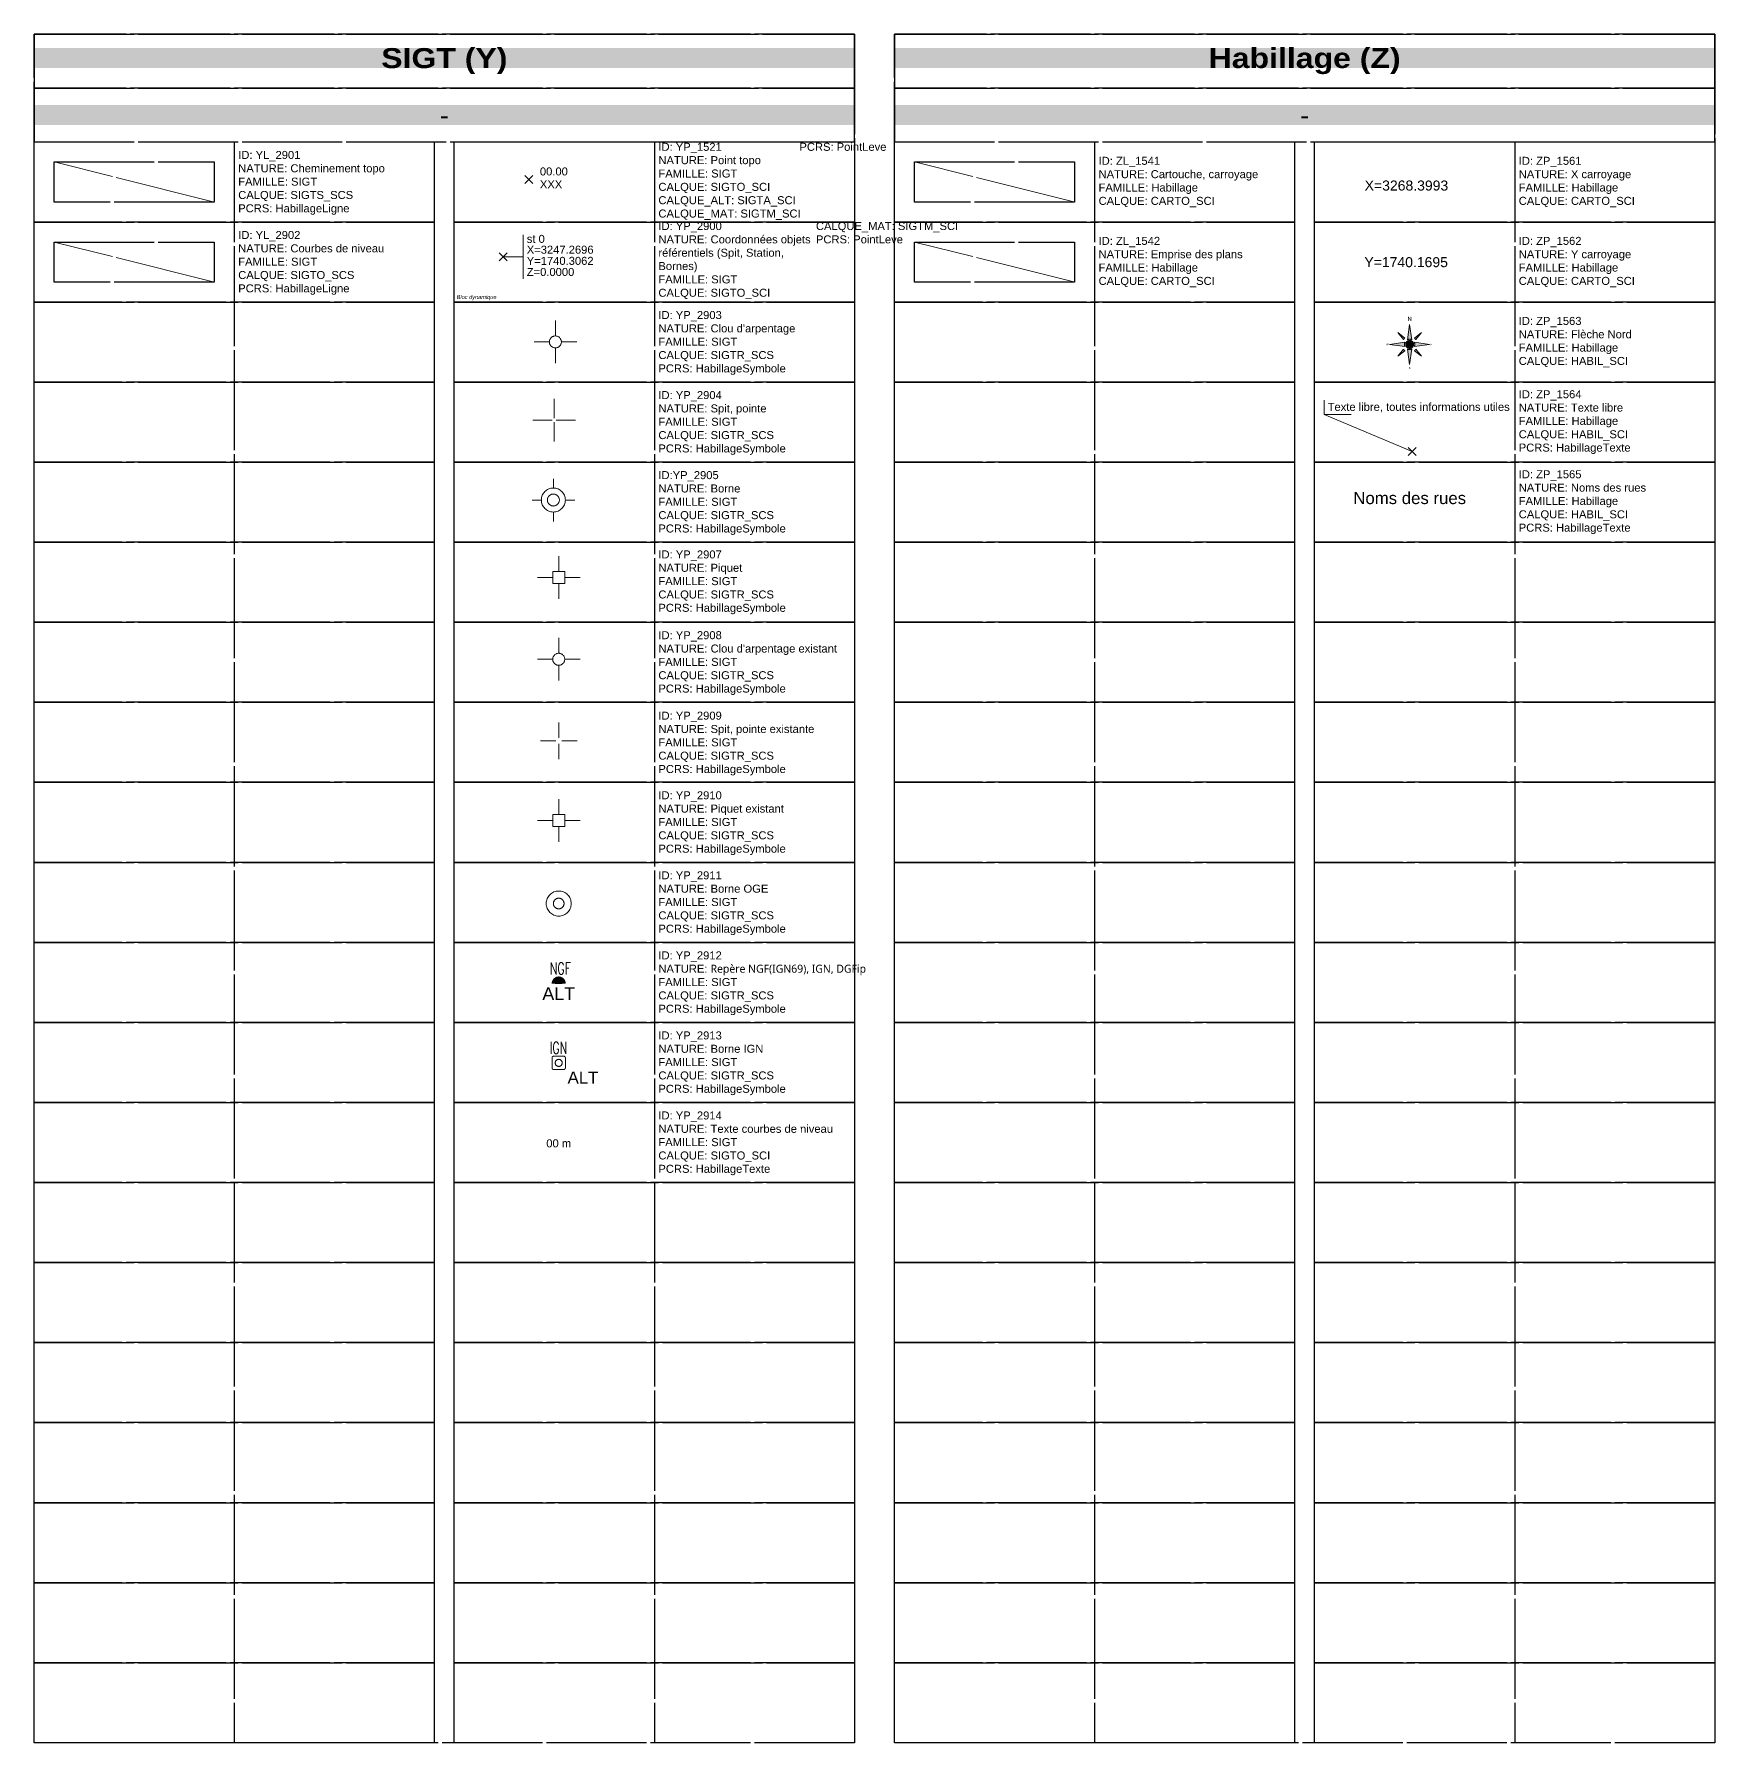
# Model space of a CAD drawing. Header units: metres. Extents: x 3067 to 3319, y 1703 to 1914.
# Drawn here: x 3235.55 to 3277.55, y 1703.17 to 1745.87 of the extents above; entities that cross this region are included whole.
import ezdxf
from ezdxf.enums import TextEntityAlignment as Align

# ---------------------------------------------------------------- set-up
doc = ezdxf.new("R2010")
doc.units = ezdxf.units.M
doc.header["$PDMODE"] = 3
doc.header["$PDSIZE"] = 0.1
for name, pattern in [('Socle_Continu', [2.5, 2.5, 0]), ('YL_2901', [2.5, 2.5, 0]), ('YL_2902', [2.5, 2.5, 0]), ('ZL_1541', [2.5, 2.5, 0]), ('ZL_1542', [2.5, 2.5, 0])]:
    doc.linetypes.add(name, pattern=pattern)
doc.layers.get('0').update_dxf_attribs({"lineweight": 30})
for name, color, linetype, lineweight in [('1', 7, 'Socle_Continu', 30), ('2', 7, 'Socle_Continu', 30), ('CARTO_SCI', 7, 'Socle_Continu', 13), ('HABIL_SCI', 7, 'Socle_Continu', 13), ('SIGTA_SCI', 7, 'Socle_Continu', 13), ('SIGTM_SCI', 1, 'Socle_Continu', 13), ('SIGTO_SCI', 255, 'Socle_Continu', 13), ('SIGTO_SCS', 41, 'Socle_Continu', 13)]:
    doc.layers.add(name, color=color, linetype=linetype, lineweight=lineweight)
doc.layers.add('SIGTR_SCS', color=193, linetype='Socle_Continu', lineweight=13, true_color=0x9966cc)
doc.layers.add('SIGTS_SCS', color=193, linetype='Socle_Continu', lineweight=13, true_color=0x9966cc)
doc.styles.add('Reseaux_italique', font='ariali.ttf')
doc.styles.get("Standard").update_dxf_attribs({"font": 'arial.ttf'})

# ---------------------------------------------------------------- blocks, each defined once
blk = doc.blocks.new('ZP_1562')
at = {"layer": 'CARTO_SCI', "linetype": 'Socle_Continu'}
blk.add_attdef('Y=', text='', height=0.25, dxfattribs=at).set_placement((0.4, 0), align=Align.MIDDLE_LEFT)
at = {"layer": 'CARTO_SCI', "linetype": 'Socle_Continu', "flags": 9}
for tag, p in [('ID', (2.244, -0.074)), ('NATURE', (2.244, -0.395)), ('CALQUE', (2.244, -1.038)), ('FAMILLE', (2.244, -0.717))]:
    blk.add_attdef(tag, p, '', height=0.2, dxfattribs=at)
blk = doc.blocks.new('ZP_1563')
at = {"layer": 'HABIL_SCI', "linetype": 'Socle_Continu'}
h = blk.add_hatch(color=256, dxfattribs=at)
h.paths.add_polyline_path([(-0.054, 0.118, -0.216351), (0.054, 0.118), (0, 0.5)])
h.paths.add_polyline_path([(0.296, 0.296), (0.12, 0.157, -0.064898), (0.157, 0.12)])
h.paths.add_polyline_path([(0.118, -0.054), (0.5, 0), (0.118, 0.054, -0.216351)])
h.paths.add_polyline_path([(0.296, -0.296), (0.157, -0.12, -0.064898), (0.12, -0.157)])
h.paths.add_polyline_path([(0, -0.5), (0.054, -0.118, -0.216351), (-0.054, -0.118)])
h.paths.add_polyline_path([(-0.12, -0.157, -0.064898), (-0.157, -0.12), (-0.296, -0.296)])
h.paths.add_polyline_path([(-0.5, 0), (-0.118, -0.054, -0.216351), (-0.118, 0.054)])
h.paths.add_polyline_path([(-0.296, 0.296), (-0.157, 0.12, -0.064898), (-0.12, 0.157)])
blk.add_hatch(color=256, dxfattribs=at).paths.add_polyline_path([(0.099, 0, 1), (-0.099, 0, 1)])
for points in [[(-0.054, 0.118), (0, 0.5), (0.054, 0.118, 0.216351)], [(-0.118, -0.054), (-0.5, 0), (-0.118, 0.054, 0.216351)], [(-0.157, 0.12, -0.064898), (-0.12, 0.157), (-0.296, 0.296)], [(0.118, -0.054, 0.216351), (0.118, 0.054), (0.5, 0)], [(0.12, 0.157, -0.064898), (0.157, 0.12), (0.296, 0.296)], [(-0.12, -0.157, -0.064898), (-0.157, -0.12), (-0.296, -0.296)], [(-0.054, -0.118, 0.216351), (0.054, -0.118), (0, -0.5)], [(0.157, -0.12, -0.064898), (0.12, -0.157), (0.296, -0.296)]]:
    blk.add_lwpolyline(points, format="xyb", close=True, dxfattribs=at)
blk.add_circle((0, 0), 0.0987, dxfattribs=at)
for s, height, p in [('N', 0.101, (0.002, 0.559)), ('W', 0.0483, (-0.556, -0.039)), ('E', 0.0483, (0.542, -0.04)), ('S', 0.0483, (0.002, -0.628))]:
    blk.add_text(s, height=height, dxfattribs=at).set_placement(p, align=Align.BOTTOM_CENTER)
at = {"layer": 'HABIL_SCI', "linetype": 'Socle_Continu', "flags": 9}
for tag, p in [('ID', (0.976, -0.043)), ('NATURE', (0.976, -0.364)), ('CALQUE', (0.976, -1.007)), ('FAMILLE', (0.976, -0.685))]:
    blk.add_attdef(tag, p, '', height=0.2, dxfattribs=at)
blk = doc.blocks.new('ZP_1565')
at = {"layer": 'HABIL_SCI', "linetype": 'Socle_Continu'}
blk.add_attdef('TYPE', text='', height=0.3, dxfattribs=at).set_placement((0, 0), align=Align.MIDDLE_CENTER)
at = {"layer": 'HABIL_SCI', "linetype": 'Socle_Continu', "flags": 9}
for tag, p in [('ID', (0.547, -0.599)), ('NATURE', (0.547, -0.92)), ('FAMILLE', (0.547, -1.242)), ('PCRS', (0.533, -1.833)), ('CALQUE', (0.547, -1.563))]:
    blk.add_attdef(tag, p, '', height=0.2, dxfattribs=at)
blk = doc.blocks.new('*U300')
at = {"layer": 'HABIL_SCI', "linetype": 'Socle_Continu'}
blk.add_line((-2.199, 0.928), (0, 0), dxfattribs=at)
at = {"layer": 'HABIL_SCI', "linetype": 'Socle_Continu', "flags": 128}
blk.add_lwpolyline([(-1.526, 0.928), (-2.199, 0.928), (-2.199, 1.285)], dxfattribs=at)
at = {"layer": 'HABIL_SCI', "linetype": 'Socle_Continu'}
blk.add_point((0, 0), dxfattribs=at)
blk.add_attdef('TXT', (-2.11, 1.015), '', height=0.2, dxfattribs=at)
at = {"layer": 'HABIL_SCI', "linetype": 'Socle_Continu', "flags": 9}
for tag, p in [('NATURE', (1.967, -0.177)), ('ID', (1.967, 0.144)), ('FAMILLE', (1.967, -0.499)), ('CALQUE', (1.967, -0.82)), ('PCRS', (1.967, -1.141))]:
    blk.add_attdef(tag, p, '', height=0.2, dxfattribs=at)
blk = doc.blocks.new('ZP_1561')
at = {"layer": 'CARTO_SCI', "linetype": 'Socle_Continu'}
blk.add_attdef('X=', text='', height=0.25, dxfattribs=at).set_placement((0.4, 0), align=Align.MIDDLE_LEFT)
at = {"layer": 'CARTO_SCI', "linetype": 'Socle_Continu', "flags": 9}
for tag, p in [('ID', (2.244, -0.074)), ('NATURE', (2.244, -0.395)), ('CALQUE', (2.244, -1.038)), ('FAMILLE', (2.244, -0.717))]:
    blk.add_attdef(tag, p, '', height=0.2, dxfattribs=at)
blk = doc.blocks.new('YP_1521')
at = {"layer": 'SIGTO_SCI', "color": 7, "linetype": 'Socle_Continu'}
blk.add_point((0, 0), dxfattribs=at)
at = {"layer": 'SIGTA_SCI', "linetype": 'Socle_Continu'}
blk.add_attdef('ALT', (0.278, 0.099), '', height=0.2, dxfattribs=at)
at = {"layer": 'SIGTA_SCI', "linetype": 'Socle_Continu', "flags": 9}
blk.add_attdef('CALQUE_ALT', (1.69, -1.18), '', height=0.2, dxfattribs=at)
at = {"layer": 'SIGTM_SCI', "linetype": 'Socle_Continu'}
blk.add_attdef('MAT', (0.278, -0.223), '', height=0.2, dxfattribs=at)
at = {"layer": 'SIGTM_SCI', "linetype": 'Socle_Continu', "flags": 9}
blk.add_attdef('CALQUE_MAT', (1.69, -1.501), '', height=0.2, dxfattribs=at)
at = {"layer": 'SIGTO_SCI', "linetype": 'Socle_Continu', "flags": 9}
for tag, p in [('ID', (1.69, 0.105)), ('NATURE', (1.69, -0.216)), ('FAMILLE', (1.69, -0.538)), ('CALQUE', (1.69, -0.859)), ('PCRS', (1.69, -1.823))]:
    blk.add_attdef(tag, p, '', height=0.2, dxfattribs=at)
blk = doc.blocks.new('YP_2903')
at = {"layer": 'SIGTR_SCS', "color": 1, "linetype": 'Socle_Continu'}
blk.add_line((0, 0.15), (0, 0.533), dxfattribs=at)
at = {"layer": 'SIGTR_SCS', "color": 5, "linetype": 'Socle_Continu'}
blk.add_line((-0.15, 0), (-0.533, 0), dxfattribs=at)
at = {"layer": 'SIGTR_SCS', "color": 3, "linetype": 'Socle_Continu'}
blk.add_line((0.15, 0), (0.533, 0), dxfattribs=at)
at = {"layer": 'SIGTR_SCS', "color": 2, "linetype": 'Socle_Continu'}
blk.add_line((0, -0.15), (0, -0.533), dxfattribs=at)
at = {"layer": 'SIGTR_SCS', "color": 4, "linetype": 'Socle_Continu'}
blk.add_circle((0, 0), 0.15, dxfattribs=at)
at = {"layer": 'SIGTR_SCS', "linetype": 'Socle_Continu', "flags": 9}
for tag, p in [('ID', (1.343, 0.305)), ('NATURE', (1.343, -0.016)), ('FAMILLE', (1.343, -0.337)), ('CALQUE', (1.343, -0.659)), ('PCRS', (1.343, -0.98))]:
    blk.add_attdef(tag, p, '', height=0.2, dxfattribs=at)
blk = doc.blocks.new('YP_2905')
at = {"layer": 'SIGTR_SCS', "color": 1, "linetype": 'Socle_Continu'}
blk.add_line((0, 0.3), (0, 0.533), dxfattribs=at)
at = {"layer": 'SIGTR_SCS', "color": 5, "linetype": 'Socle_Continu'}
blk.add_line((-0.3, 0), (-0.533, 0), dxfattribs=at)
at = {"layer": 'SIGTR_SCS', "color": 3, "linetype": 'Socle_Continu'}
for p, q in [((0.3, 0), (0.533, 0)), ((0.533, 0), (0.3, 0))]:
    blk.add_line(p, q, dxfattribs=at)
at = {"layer": 'SIGTR_SCS', "color": 2, "linetype": 'Socle_Continu'}
blk.add_line((0, -0.3), (0, -0.533), dxfattribs=at)
at = {"layer": 'SIGTR_SCS', "color": 4, "linetype": 'Socle_Continu'}
for radius in [0.3, 0.15]:
    blk.add_circle((0, 0), radius, dxfattribs=at)
at = {"layer": 'SIGTR_SCS', "linetype": 'Socle_Continu', "flags": 9}
for tag, p in [('NATURE', (1.203, -0.151)), ('ID', (1.203, 0.17)), ('FAMILLE', (1.203, -0.473)), ('CALQUE', (1.203, -0.794)), ('PCRS', (1.203, -1.115))]:
    blk.add_attdef(tag, p, '', height=0.2, dxfattribs=at)
blk = doc.blocks.new('YP_2907')
at = {"layer": 'SIGTR_SCS', "color": 1, "linetype": 'Socle_Continu'}
blk.add_line((0, 0.15), (0, 0.533), dxfattribs=at)
at = {"layer": 'SIGTR_SCS', "color": 5, "linetype": 'Socle_Continu'}
blk.add_line((-0.15, 0), (-0.533, 0), dxfattribs=at)
at = {"layer": 'SIGTR_SCS', "color": 3, "linetype": 'Socle_Continu'}
blk.add_line((0.533, 0), (0.15, 0), dxfattribs=at)
at = {"layer": 'SIGTR_SCS', "color": 2, "linetype": 'Socle_Continu'}
blk.add_line((0, -0.15), (0, -0.533), dxfattribs=at)
at = {"layer": 'SIGTR_SCS', "color": 4, "linetype": 'Socle_Continu', "flags": 128}
blk.add_lwpolyline([(-0.15, -0.15), (0.15, -0.15), (0.15, 0.15), (-0.15, 0.15)], close=True, dxfattribs=at)
at = {"layer": 'SIGTR_SCS', "linetype": 'Socle_Continu', "flags": 9}
for tag, p in [('ID', (1.016, 0.238)), ('NATURE', (1.016, -0.084)), ('FAMILLE', (1.016, -0.405)), ('CALQUE', (1.016, -0.726)), ('PCRS', (1.016, -1.047))]:
    blk.add_attdef(tag, p, '', height=0.2, dxfattribs=at)
blk = doc.blocks.new('YP_2908')
at = {"layer": 'SIGTR_SCS', "linetype": 'Socle_Continu'}
for p, q in [((0, 0.15), (0, 0.533)), ((-0.15, 0), (-0.533, 0)), ((0.15, 0), (0.533, 0)), ((0.533, 0), (0.15, 0)), ((0, -0.15), (0, -0.533))]:
    blk.add_line(p, q, dxfattribs=at)
blk.add_circle((0, 0), 0.15, dxfattribs=at)
at = {"layer": 'SIGTR_SCS', "linetype": 'Socle_Continu', "flags": 9}
for tag, p in [('ID', (0.884, 0.274)), ('NATURE', (0.884, -0.047)), ('FAMILLE', (0.884, -0.368)), ('CALQUE', (0.884, -0.689)), ('PCRS', (0.884, -1.011))]:
    blk.add_attdef(tag, p, '', height=0.2, dxfattribs=at)
blk = doc.blocks.new('YP_2909')
at = {"layer": 'SIGTR_SCS', "linetype": 'Socle_Continu'}
for p, q in [((0, 0.079), (0, 0.462)), ((-0.075, 0.004), (-0.458, 0.004)), ((0.075, 0.004), (0.458, 0.004)), ((0, -0.071), (0, -0.455))]:
    blk.add_line(p, q, dxfattribs=at)
at = {"layer": 'SIGTR_SCS', "linetype": 'Socle_Continu', "flags": 9}
for tag, p in [('ID', (0.915, 0.277)), ('NATURE', (0.915, -0.044)), ('FAMILLE', (0.915, -0.366)), ('CALQUE', (0.915, -0.687)), ('PCRS', (0.915, -1.008))]:
    blk.add_attdef(tag, p, '', height=0.2, dxfattribs=at)
blk = doc.blocks.new('YP_2910')
at = {"layer": 'SIGTR_SCS', "linetype": 'Socle_Continu'}
for p, q in [((0, 0.15), (0, 0.533)), ((-0.15, 0), (-0.533, 0)), ((0.533, 0), (0.15, 0)), ((0, -0.15), (0, -0.533))]:
    blk.add_line(p, q, dxfattribs=at)
at = {"layer": 'SIGTR_SCS', "linetype": 'Socle_Continu', "flags": 128}
blk.add_lwpolyline([(-0.15, -0.15), (0.15, -0.15), (0.15, 0.15), (-0.15, 0.15)], close=True, dxfattribs=at)
at = {"layer": 'SIGTR_SCS', "linetype": 'Socle_Continu', "flags": 9}
for tag, p in [('ID', (1.034, 0.342)), ('NATURE', (1.034, 0.021)), ('CALQUE', (1.034, -0.621)), ('FAMILLE', (1.034, -0.3)), ('PCRS', (1.034, -0.943))]:
    blk.add_attdef(tag, p, '', height=0.2, dxfattribs=at)
blk = doc.blocks.new('YP_2911')
at = {"layer": 'SIGTR_SCS', "linetype": 'Socle_Continu'}
for radius in [0.313, 0.133]:
    blk.add_circle((0, 0), radius, dxfattribs=at)
at = {"layer": 'SIGTR_SCS', "linetype": 'Socle_Continu', "flags": 9}
for tag, p in [('ID', (0.886, 0.401)), ('NATURE', (0.886, 0.08)), ('CALQUE', (0.886, -0.563)), ('FAMILLE', (0.886, -0.241)), ('PCRS', (0.886, -0.884))]:
    blk.add_attdef(tag, p, '', height=0.2, dxfattribs=at)
blk = doc.blocks.new('YP_2912')
at = {"layer": 'SIGTR_SCS', "linetype": 'Socle_Continu'}
blk.add_line((-0.088, 0), (0.088, 0), dxfattribs=at)
for points in [[(-0.185, 0.526), (-0.185, 0.226)], [(-0.185, 0.526), (-0.065, 0.226), (-0.065, 0.526)], [(0.123, 0.455), (0.115, 0.483), (0.098, 0.512), (0.081, 0.526), (0.046, 0.526), (0.029, 0.512), (0.012, 0.483), (0.004, 0.455), (-0.005, 0.412), (-0.005, 0.34), (0.004, 0.298), (0.012, 0.269), (0.029, 0.24), (0.046, 0.226), (0.081, 0.226), (0.098, 0.24), (0.115, 0.269), (0.123, 0.298), (0.123, 0.34), (0.081, 0.34)], [(0.184, 0.526), (0.184, 0.226)], [(0.184, 0.526), (0.295, 0.526)], [(0.184, 0.383), (0.252, 0.383)]]:
    blk.add_lwpolyline(points, dxfattribs=at)
at = {"layer": 'SIGTR_SCS', "linetype": 'Socle_Continu', "const_width": 0.176}
blk.add_lwpolyline([(0.088, 0, 1), (-0.088, 0, 1)], format="xyb", dxfattribs=at)
at = {"layer": 'SIGTR_SCS', "linetype": 'Socle_Continu', "flags": 9}
for tag, p in [('ID', (0.884, 0.417)), ('NATURE', (0.884, 0.096)), ('CALQUE', (0.884, -0.547)), ('FAMILLE', (0.884, -0.225)), ('PCRS', (0.884, -0.868))]:
    blk.add_attdef(tag, p, '', height=0.2, dxfattribs=at)
at = {"layer": 'SIGTR_SCS', "linetype": 'Socle_Continu'}
blk.add_attdef('ALT', text='', height=0.32, dxfattribs=at).set_placement((0, -0.094), align=Align.TOP_CENTER)
blk = doc.blocks.new('YP_2913')
at = {"layer": 'SIGTR_SCS', "linetype": 'Socle_Continu'}
for points in [[(-0.19, 0.526), (-0.19, 0.226)], [(-0.002, 0.455), (-0.011, 0.483), (-0.028, 0.512), (-0.045, 0.526), (-0.079, 0.526), (-0.096, 0.512), (-0.113, 0.483), (-0.122, 0.455), (-0.13, 0.412), (-0.13, 0.341), (-0.122, 0.298), (-0.113, 0.269), (-0.096, 0.24), (-0.079, 0.226), (-0.045, 0.226), (-0.028, 0.24), (-0.011, 0.269), (-0.002, 0.298), (-0.002, 0.341), (-0.045, 0.341)], [(0.058, 0.526), (0.058, 0.226)], [(0.058, 0.526), (0.178, 0.226), (0.178, 0.526)]]:
    blk.add_lwpolyline(points, dxfattribs=at)
blk.add_lwpolyline([(0.166, -0.126), (0.166, 0.126, 0.414214), (0.126, 0.166), (-0.126, 0.166, 0.414214), (-0.166, 0.126), (-0.166, -0.126, 0.414214), (-0.126, -0.166), (0.126, -0.166, 0.414214)], format="xyb", close=True, dxfattribs=at)
blk.add_circle((0, 0), 0.0886, dxfattribs=at)
at = {"layer": 'SIGTR_SCS', "linetype": 'Socle_Continu', "flags": 9}
for tag, p in [('NATURE', (1.305, 0.31)), ('ID', (1.305, 0.631)), ('FAMILLE', (1.305, -0.012)), ('CALQUE', (1.305, -0.333)), ('PCRS', (1.305, -0.654))]:
    blk.add_attdef(tag, p, '', height=0.2, dxfattribs=at)
at = {"layer": 'SIGTR_SCS', "linetype": 'Socle_Continu'}
blk.add_attdef('ALT', text='', height=0.3, dxfattribs=at).set_placement((0.222, -0.216), align=Align.TOP_LEFT)
blk = doc.blocks.new('YP_2914')
at = {"layer": 'SIGTO_SCI', "color": 41, "linetype": 'Socle_Continu', "true_color": 0xffdf7f}
blk.add_attdef('TXT', text='', height=0.2, dxfattribs=at).set_placement((0, 0), align=Align.MIDDLE_CENTER)
at = {"layer": 'SIGTO_SCI', "color": 41, "linetype": 'Socle_Continu', "true_color": 0xffdf7f, "flags": 9}
for tag, p in [('NATURE', (1.185, -0.539)), ('ID', (1.185, -0.217)), ('FAMILLE', (1.185, -0.86)), ('CALQUE', (1.185, -1.181)), ('PCRS', (1.185, -1.502))]:
    blk.add_attdef(tag, p, '', height=0.2, dxfattribs=at)
blk = doc.blocks.new('YP_2900')
at = {"layer": 'SIGTO_SCI', "linetype": 'Socle_Continu'}
blk.add_line((0.5, 0), (0, 0), dxfattribs=at)
at = {"layer": 'SIGTO_SCI', "linetype": 'Socle_Continu', "flags": 128}
blk.add_lwpolyline([(0.5, -0.55), (0.5, 0.55)], dxfattribs=at)
at = {"layer": 'SIGTO_SCI', "color": 7, "linetype": 'Socle_Continu'}
blk.add_point((0, 0), dxfattribs=at)
at = {"layer": 'SIGTM_SCI', "color": 1, "linetype": 'Socle_Continu'}
blk.add_attdef('MAT', (0.589, 0.345), '', height=0.2, dxfattribs=at)
at = {"layer": 'SIGTM_SCI', "linetype": 'Socle_Continu', "flags": 9}
blk.add_attdef('CALQUE_MAT', (1.598, -0.695), '', height=0.2, dxfattribs=at)
at = {"layer": 'SIGTO_SCI', "linetype": 'Socle_Continu', "flags": 9}
for tag, p in [('NATURE', (1.598, 0.269)), ('ID', (1.598, 0.59)), ('FAMILLE', (1.598, -0.052)), ('CALQUE', (1.598, -0.374)), ('PCRS', (1.598, -1.016))]:
    blk.add_attdef(tag, p, '', height=0.2, dxfattribs=at)
at = {"layer": 'SIGTO_SCI', "linetype": 'Socle_Continu'}
for tag, p in [('X=', (0.589, 0.075)), ('Y=', (0.589, -0.204)), ('Z=', (0.589, -0.482))]:
    blk.add_attdef(tag, p, '', height=0.2, dxfattribs=at)
blk = doc.blocks.new('YP_2904')
at = {"layer": 'SIGTR_SCS', "color": 1, "linetype": 'Socle_Continu'}
blk.add_line((0, 0.05), (0, 0.533), dxfattribs=at)
at = {"layer": 'SIGTR_SCS', "color": 5, "linetype": 'Socle_Continu'}
blk.add_line((-0.05, 0), (-0.533, 0), dxfattribs=at)
at = {"layer": 'SIGTR_SCS', "color": 3, "linetype": 'Socle_Continu'}
blk.add_line((0.05, 0), (0.533, 0), dxfattribs=at)
at = {"layer": 'SIGTR_SCS', "color": 2, "linetype": 'Socle_Continu'}
blk.add_line((0, -0.05), (0, -0.533), dxfattribs=at)
at = {"layer": 'SIGTR_SCS', "linetype": 'Socle_Continu', "flags": 9}
for tag, p in [('ID', (1.343, 0.305)), ('NATURE', (1.343, -0.016)), ('FAMILLE', (1.343, -0.337)), ('CALQUE', (1.343, -0.659)), ('PCRS', (1.343, -0.98))]:
    blk.add_attdef(tag, p, '', height=0.2, dxfattribs=at)

msp = doc.modelspace()

# ---------------------------------------------------------------- linework, layer by layer
at = {"linetype": 'Socle_Continu'}
for p, q in [((3240.549, 1743.172), (3240.549, 1703.172)), ((3251.049, 1743.172), (3251.049, 1703.172)), ((3262.049, 1743.172), (3262.049, 1703.172)), ((3272.549, 1743.172), (3272.549, 1703.172))]:
    msp.add_line(p, q, dxfattribs=at)
for points in [[(3235.549, 1744.519), (3256.049, 1744.519), (3256.049, 1745.866), (3235.549, 1745.866)], [(3257.049, 1744.519), (3277.549, 1744.519), (3277.549, 1745.866), (3257.049, 1745.866)], [(3235.549, 1743.172), (3256.049, 1743.172), (3256.049, 1744.519), (3235.549, 1744.519)], [(3257.049, 1743.172), (3277.549, 1743.172), (3277.549, 1744.519), (3257.049, 1744.519)], [(3235.549, 1743.172), (3245.549, 1743.172), (3245.549, 1741.172), (3235.549, 1741.172)], [(3246.049, 1743.172), (3256.049, 1743.172), (3256.049, 1741.172), (3246.049, 1741.172)], [(3257.049, 1743.172), (3267.049, 1743.172), (3267.049, 1741.172), (3257.049, 1741.172)], [(3267.549, 1743.172), (3277.549, 1743.172), (3277.549, 1741.172), (3267.549, 1741.172)], [(3235.549, 1741.172), (3245.549, 1741.172), (3245.549, 1739.172), (3235.549, 1739.172)], [(3246.049, 1741.172), (3256.049, 1741.172), (3256.049, 1739.172), (3246.049, 1739.172)], [(3257.049, 1741.172), (3267.049, 1741.172), (3267.049, 1739.172), (3257.049, 1739.172)], [(3267.549, 1741.172), (3277.549, 1741.172), (3277.549, 1739.172), (3267.549, 1739.172)], [(3235.549, 1739.172), (3245.549, 1739.172), (3245.549, 1737.172), (3235.549, 1737.172)], [(3246.049, 1739.172), (3256.049, 1739.172), (3256.049, 1737.172), (3246.049, 1737.172)], [(3257.049, 1739.172), (3267.049, 1739.172), (3267.049, 1737.172), (3257.049, 1737.172)], [(3267.549, 1739.172), (3277.549, 1739.172), (3277.549, 1737.172), (3267.549, 1737.172)], [(3235.549, 1737.172), (3245.549, 1737.172), (3245.549, 1735.172), (3235.549, 1735.172)], [(3246.049, 1737.172), (3256.049, 1737.172), (3256.049, 1735.172), (3246.049, 1735.172)], [(3257.049, 1737.172), (3267.049, 1737.172), (3267.049, 1735.172), (3257.049, 1735.172)], [(3267.549, 1737.172), (3277.549, 1737.172), (3277.549, 1735.172), (3267.549, 1735.172)], [(3235.549, 1735.172), (3245.549, 1735.172), (3245.549, 1733.172), (3235.549, 1733.172)], [(3246.049, 1735.172), (3256.049, 1735.172), (3256.049, 1733.172), (3246.049, 1733.172)], [(3257.049, 1735.172), (3267.049, 1735.172), (3267.049, 1733.172), (3257.049, 1733.172)], [(3267.549, 1735.172), (3277.549, 1735.172), (3277.549, 1733.172), (3267.549, 1733.172)], [(3235.549, 1733.172), (3245.549, 1733.172), (3245.549, 1731.172), (3235.549, 1731.172)], [(3246.049, 1733.172), (3256.049, 1733.172), (3256.049, 1731.172), (3246.049, 1731.172)], [(3257.049, 1733.172), (3267.049, 1733.172), (3267.049, 1731.172), (3257.049, 1731.172)], [(3267.549, 1733.172), (3277.549, 1733.172), (3277.549, 1731.172), (3267.549, 1731.172)], [(3235.549, 1731.172), (3245.549, 1731.172), (3245.549, 1729.172), (3235.549, 1729.172)], [(3246.049, 1731.172), (3256.049, 1731.172), (3256.049, 1729.172), (3246.049, 1729.172)], [(3257.049, 1731.172), (3267.049, 1731.172), (3267.049, 1729.172), (3257.049, 1729.172)], [(3267.549, 1731.172), (3277.549, 1731.172), (3277.549, 1729.172), (3267.549, 1729.172)], [(3235.549, 1729.172), (3245.549, 1729.172), (3245.549, 1727.172), (3235.549, 1727.172)], [(3246.049, 1729.172), (3256.049, 1729.172), (3256.049, 1727.172), (3246.049, 1727.172)], [(3257.049, 1729.172), (3267.049, 1729.172), (3267.049, 1727.172), (3257.049, 1727.172)], [(3267.549, 1729.172), (3277.549, 1729.172), (3277.549, 1727.172), (3267.549, 1727.172)], [(3235.549, 1727.172), (3245.549, 1727.172), (3245.549, 1725.172), (3235.549, 1725.172)], [(3246.049, 1727.172), (3256.049, 1727.172), (3256.049, 1725.172), (3246.049, 1725.172)], [(3257.049, 1727.172), (3267.049, 1727.172), (3267.049, 1725.172), (3257.049, 1725.172)], [(3267.549, 1727.172), (3277.549, 1727.172), (3277.549, 1725.172), (3267.549, 1725.172)], [(3235.549, 1725.172), (3245.549, 1725.172), (3245.549, 1723.172), (3235.549, 1723.172)], [(3246.049, 1725.172), (3256.049, 1725.172), (3256.049, 1723.172), (3246.049, 1723.172)], [(3257.049, 1725.172), (3267.049, 1725.172), (3267.049, 1723.172), (3257.049, 1723.172)], [(3267.549, 1725.172), (3277.549, 1725.172), (3277.549, 1723.172), (3267.549, 1723.172)], [(3235.549, 1723.172), (3245.549, 1723.172), (3245.549, 1721.172), (3235.549, 1721.172)], [(3246.049, 1723.172), (3256.049, 1723.172), (3256.049, 1721.172), (3246.049, 1721.172)], [(3257.049, 1723.172), (3267.049, 1723.172), (3267.049, 1721.172), (3257.049, 1721.172)], [(3267.549, 1723.172), (3277.549, 1723.172), (3277.549, 1721.172), (3267.549, 1721.172)], [(3235.549, 1721.172), (3245.549, 1721.172), (3245.549, 1719.172), (3235.549, 1719.172)], [(3246.049, 1721.172), (3256.049, 1721.172), (3256.049, 1719.172), (3246.049, 1719.172)], [(3257.049, 1721.172), (3267.049, 1721.172), (3267.049, 1719.172), (3257.049, 1719.172)], [(3267.549, 1721.172), (3277.549, 1721.172), (3277.549, 1719.172), (3267.549, 1719.172)], [(3235.549, 1719.172), (3245.549, 1719.172), (3245.549, 1717.172), (3235.549, 1717.172)], [(3246.049, 1719.172), (3256.049, 1719.172), (3256.049, 1717.172), (3246.049, 1717.172)], [(3257.049, 1719.172), (3267.049, 1719.172), (3267.049, 1717.172), (3257.049, 1717.172)], [(3267.549, 1719.172), (3277.549, 1719.172), (3277.549, 1717.172), (3267.549, 1717.172)], [(3235.549, 1717.172), (3245.549, 1717.172), (3245.549, 1715.172), (3235.549, 1715.172)], [(3246.049, 1717.172), (3256.049, 1717.172), (3256.049, 1715.172), (3246.049, 1715.172)], [(3257.049, 1717.172), (3267.049, 1717.172), (3267.049, 1715.172), (3257.049, 1715.172)], [(3267.549, 1717.172), (3277.549, 1717.172), (3277.549, 1715.172), (3267.549, 1715.172)], [(3235.549, 1715.172), (3245.549, 1715.172), (3245.549, 1713.172), (3235.549, 1713.172)], [(3246.049, 1715.172), (3256.049, 1715.172), (3256.049, 1713.172), (3246.049, 1713.172)], [(3257.049, 1715.172), (3267.049, 1715.172), (3267.049, 1713.172), (3257.049, 1713.172)], [(3267.549, 1715.172), (3277.549, 1715.172), (3277.549, 1713.172), (3267.549, 1713.172)], [(3235.549, 1713.172), (3245.549, 1713.172), (3245.549, 1711.172), (3235.549, 1711.172)], [(3246.049, 1713.172), (3256.049, 1713.172), (3256.049, 1711.172), (3246.049, 1711.172)], [(3257.049, 1713.172), (3267.049, 1713.172), (3267.049, 1711.172), (3257.049, 1711.172)], [(3267.549, 1713.172), (3277.549, 1713.172), (3277.549, 1711.172), (3267.549, 1711.172)], [(3235.549, 1711.172), (3245.549, 1711.172), (3245.549, 1709.172), (3235.549, 1709.172)], [(3246.049, 1711.172), (3256.049, 1711.172), (3256.049, 1709.172), (3246.049, 1709.172)], [(3257.049, 1711.172), (3267.049, 1711.172), (3267.049, 1709.172), (3257.049, 1709.172)], [(3267.549, 1711.172), (3277.549, 1711.172), (3277.549, 1709.172), (3267.549, 1709.172)], [(3235.549, 1709.172), (3245.549, 1709.172), (3245.549, 1707.172), (3235.549, 1707.172)], [(3246.049, 1709.172), (3256.049, 1709.172), (3256.049, 1707.172), (3246.049, 1707.172)], [(3257.049, 1709.172), (3267.049, 1709.172), (3267.049, 1707.172), (3257.049, 1707.172)], [(3267.549, 1709.172), (3277.549, 1709.172), (3277.549, 1707.172), (3267.549, 1707.172)], [(3235.549, 1707.172), (3245.549, 1707.172), (3245.549, 1705.172), (3235.549, 1705.172)], [(3246.049, 1707.172), (3256.049, 1707.172), (3256.049, 1705.172), (3246.049, 1705.172)], [(3257.049, 1707.172), (3267.049, 1707.172), (3267.049, 1705.172), (3257.049, 1705.172)], [(3267.549, 1707.172), (3277.549, 1707.172), (3277.549, 1705.172), (3267.549, 1705.172)], [(3235.549, 1705.172), (3245.549, 1705.172), (3245.549, 1703.172), (3235.549, 1703.172)], [(3246.049, 1705.172), (3256.049, 1705.172), (3256.049, 1703.172), (3246.049, 1703.172)], [(3257.049, 1705.172), (3267.049, 1705.172), (3267.049, 1703.172), (3257.049, 1703.172)], [(3267.549, 1705.172), (3277.549, 1705.172), (3277.549, 1703.172), (3267.549, 1703.172)]]:
    msp.add_lwpolyline(points, close=True, dxfattribs=at)
at = {"layer": '1', "color": 193, "linetype": 'Socle_Continu', "true_color": 0x9966cc}
msp.add_lwpolyline([(3235.549, 1745.866), (3256.049, 1745.866), (3256.049, 1703.172), (3235.549, 1703.172)], close=True, dxfattribs=at)
at = {"layer": '1', "color": 250, "linetype": 'Socle_Continu'}
msp.add_lwpolyline([(3257.049, 1745.866), (3277.549, 1745.866), (3277.549, 1703.172), (3257.049, 1703.172)], close=True, dxfattribs=at)
at = {"layer": '2', "linetype": 'Socle_Continu'}
for points in [[(3236.049, 1742.672), (3240.049, 1742.672), (3240.049, 1741.672), (3236.049, 1741.672)], [(3257.549, 1742.672), (3261.549, 1742.672), (3261.549, 1741.672), (3257.549, 1741.672)], [(3236.049, 1740.672), (3240.049, 1740.672), (3240.049, 1739.672), (3236.049, 1739.672)], [(3257.549, 1740.672), (3261.549, 1740.672), (3261.549, 1739.672), (3257.549, 1739.672)]]:
    msp.add_lwpolyline(points, close=True, dxfattribs=at)
at = {"layer": 'CARTO_SCI', "linetype": 'ZL_1541', "flags": 128}
msp.add_lwpolyline([(3257.549, 1741.672), (3257.549, 1742.672), (3261.549, 1741.672), (3261.549, 1742.672)], dxfattribs=at)
at = {"layer": 'CARTO_SCI', "linetype": 'ZL_1542', "flags": 128}
msp.add_lwpolyline([(3257.549, 1739.672), (3257.549, 1740.672), (3261.549, 1739.672), (3261.549, 1740.672)], dxfattribs=at)
at = {"layer": 'SIGTO_SCS', "color": 41, "linetype": 'YL_2902', "true_color": 0xffdf7f, "flags": 128}
msp.add_lwpolyline([(3236.049, 1739.672), (3236.049, 1740.672), (3240.049, 1739.672), (3240.049, 1740.672)], dxfattribs=at)
at = {"layer": 'SIGTS_SCS', "linetype": 'YL_2901', "flags": 128}
msp.add_lwpolyline([(3236.049, 1741.672), (3236.049, 1742.672), (3240.049, 1741.672), (3240.049, 1742.672)], dxfattribs=at)

# ---------------------------------------------------------------- block references
at = {"layer": 'CARTO_SCI', "linetype": 'Socle_Continu'}
for name, p, values in [('ZP_1561', (3268.399, 1742.084), {'X=': 'X=3268.3993'}), ('ZP_1562', (3268.392, 1740.169), {'Y=': 'Y=1740.1695'})]:
    msp.add_blockref(name, p, dxfattribs=at).add_auto_attribs(values)
at = {"layer": 'HABIL_SCI', "linetype": 'Socle_Continu'}
msp.add_blockref('ZP_1563', (3269.922, 1738.113), dxfattribs=at)
for name, p, values in [('*U300', (3269.984, 1735.438), {'TXT': 'Texte libre, toutes informations utiles'}), ('ZP_1565', (3269.924, 1734.274), {'TYPE': 'Noms des rues'})]:
    msp.add_blockref(name, p, dxfattribs=at).add_auto_attribs(values)
at = {"layer": 'SIGTO_SCI', "linetype": 'Socle_Continu'}
for name, p, values in [('YP_1521', (3247.909, 1742.237), {'ALT': '00.00', 'MAT': 'XXX'}), ('YP_2900', (3247.27, 1740.306), {'MAT': 'st 0', 'X=': 'X=3247.2696', 'Y=': 'Y=1740.3062', 'Z=': 'Z=0.0000'}), ('YP_2914', (3248.658, 1718.151), {'TXT': '00 m'})]:
    msp.add_blockref(name, p, dxfattribs=at).add_auto_attribs(values)
at = {"layer": 'SIGTR_SCS', "linetype": 'Socle_Continu'}
for name, p in [('YP_2903', (3248.574, 1738.177)), ('YP_2904', (3248.544, 1736.223)), ('YP_2905', (3248.524, 1734.226)), ('YP_2907', (3248.658, 1732.29)), ('YP_2908', (3248.658, 1730.246)), ('YP_2909', (3248.658, 1728.205)), ('YP_2910', (3248.658, 1726.221)), ('YP_2911', (3248.658, 1724.143))]:
    msp.add_blockref(name, p, dxfattribs=at)
for name, p in [('YP_2912', (3248.658, 1722.145)), ('YP_2913', (3248.658, 1720.162))]:
    msp.add_blockref(name, p, dxfattribs=at).add_auto_attribs({'ALT': 'ALT'})

# ---------------------------------------------------------------- texts
at = {"linetype": 'Socle_Continu', "char_height": 0.5, "width": 20.5, "attachment_point": 5, "bg_fill": 1, "box_fill_scale": 1, "bg_fill_transparency": 0}
for s, insert, bg_fill_color in [('{\\fArial Black|b0|i0|c0|p34;\\C256;\\c16777215;SIGT (Y)}', (3245.799, 1745.192), 201), ('{\\fArial Black|b0|i0|c0|p34;\\C255;\\c16777215;Habillage (Z)}', (3267.299, 1745.192), 250), ('-', (3245.799, 1743.845), 254), ('-', (3267.299, 1743.845), 254)]:
    msp.add_mtext(s, dxfattribs=dict(at, insert=insert, bg_fill_color=bg_fill_color))
at = {"color": 134, "linetype": 'Socle_Continu', "true_color": 0x219688, "char_height": 0.2, "width": 4.9, "attachment_point": 4}
for s, insert in [('{\\C256;ID: YL_2901\\PNATURE: Cheminement topo\\PFAMILLE: SIGT\\PCALQUE: SIGTS_SCS\\PPCRS: HabillageLigne }', (3240.649, 1742.151)), ("{\\C256;ID: YP_2908\\PNATURE: Clou d'arpentage existant\\PFAMILLE: SIGT\\PCALQUE: SIGTR_SCS\\PPCRS: HabillageSymbole}", (3251.149, 1730.151)), ('I{\\C256;D: YP_2910\\PNATURE: Piquet existant\\PFAMILLE: SIGT\\PCALQUE: SIGTR_SCS\\PPCRS: HabillageSymbole}', (3251.149, 1726.151)), ('{\\C256;ID: YP_2914\\PNATURE: Texte courbes de niveau\\PFAMILLE: SIGT\\PCALQUE: SIGTO_SCI\\PPCRS: HabillageTexte}', (3251.149, 1718.151))]:
    msp.add_mtext(s, dxfattribs=dict(at, insert=insert))
at = {"linetype": 'Socle_Continu'}
note = msp.add_mtext_static_columns([''] * 2, width=3.52446, gutter_width=0, height=2, dxfattribs=dict(at, insert=(3251.149, 1743.151), char_height=0.2, attachment_point=1))
for column, words in zip([note] + note.columns.linked_columns, ['ID: YP_1521\\PNATURE: Point topo\\PFAMILLE: SIGT\\PCALQUE: SIGTO_SCI \\PCALQUE_ALT: SIGTA_SCI\\PCALQUE_MAT: SIGTM_SCI\\P', 'PCRS: PointLeve']):
    column.text = words
at = {"linetype": 'Socle_Continu', "char_height": 0.2, "width": 4.9, "attachment_point": 4}
for s, insert in [('ID: ZL_1541\\PNATURE: Cartouche, carroyage\\PFAMILLE: Habillage\\PCALQUE: CARTO_SCI', (3262.149, 1742.172)), ('ID: ZP_1561\\PNATURE: X carroyage\\PFAMILLE: Habillage\\PCALQUE: CARTO_SCI', (3272.649, 1742.172)), ('ID: YL_2902\\PNATURE: Courbes de niveau\\PFAMILLE: SIGT\\PCALQUE: SIGTO_SCS\\PPCRS: HabillageLigne', (3240.649, 1740.151)), ('ID: ZL_1542\\PNATURE: Emprise des plans\\PFAMILLE: Habillage\\PCALQUE: CARTO_SCI', (3262.149, 1740.172)), ('ID: ZP_1562\\PNATURE: Y carroyage\\PFAMILLE: Habillage\\PCALQUE: CARTO_SCI', (3272.649, 1740.172)), ("ID: YP_2903\\PNATURE: Clou d'arpentage\\PFAMILLE: SIGT\\PCALQUE: SIGTR_SCS\\PPCRS: HabillageSymbole ", (3251.149, 1738.151)), ('ID: ZP_1563\\PNATURE: Flèche Nord\\PFAMILLE: Habillage\\PCALQUE: HABIL_SCI', (3272.649, 1738.172)), ('ID: YP_2904\\PNATURE: Spit, pointe\\PFAMILLE: SIGT\\PCALQUE: SIGTR_SCS\\PPCRS: HabillageSymbole ', (3251.149, 1736.151)), ('ID: ZP_1564\\PNATURE: Texte libre\\PFAMILLE: Habillage\\PCALQUE: HABIL_SCI\\PPCRS: HabillageTexte', (3272.649, 1736.172)), ('ID:YP_2905\\PNATURE: Borne\\PFAMILLE: SIGT\\PCALQUE: SIGTR_SCS\\PPCRS: HabillageSymbole', (3251.149, 1734.151)), ('ID: ZP_1565\\PNATURE: Noms des rues\\PFAMILLE: Habillage\\PCALQUE: HABIL_SCI\\PPCRS: HabillageTexte', (3272.649, 1734.172)), ('ID: YP_2907\\PNATURE: Piquet\\PFAMILLE: SIGT\\PCALQUE: SIGTR_SCS\\PPCRS: HabillageSymbole', (3251.149, 1732.169)), ('ID: YP_2909\\PNATURE: Spit, pointe existante\\PFAMILLE: SIGT\\PCALQUE: SIGTR_SCS\\PPCRS: HabillageSymbole', (3251.149, 1728.141)), ('ID: YP_2911\\PNATURE: Borne OGE\\PFAMILLE: SIGT\\PCALQUE: SIGTR_SCS\\PPCRS: HabillageSymbole', (3251.149, 1724.151)), ('ID: YP_2912\\PNATURE: {\\fTrebuchet MS|b0|i0|c0|p34;Repère NGF(IGN69), IGN, DGFip\\P}FAMILLE: SIGT\\PCALQUE: SIGTR_SCS\\PPCRS: HabillageSymbole', (3251.149, 1722.151)), ('ID: YP_2913\\PNATURE: Borne IGN\\PFAMILLE: SIGT\\PCALQUE: SIGTR_SCS\\PPCRS: HabillageSymbole', (3251.149, 1720.151))]:
    msp.add_mtext(s, dxfattribs=dict(at, insert=insert))
at = {"color": 134, "linetype": 'Socle_Continu', "true_color": 0x219688}
note = msp.add_mtext_static_columns([''] * 2, width=3.91119, gutter_width=0.0256, height=2, dxfattribs=dict(at, insert=(3251.149, 1741.172), char_height=0.2, attachment_point=1))
for column, words in zip([note] + note.columns.linked_columns, ['{\\C256;ID: YP_2900\\PNATURE: Coordonnées objets référentiels (Spit, Station, Bornes)\\PFAMILLE: SIGT\\PCALQUE: SIGTO_SCI\\P}', '{\\C256;CALQUE_MAT: SIGTM_SCI\\PPCRS: PointLeve}']):
    column.text = words
at = {"color": 1, "linetype": 'Socle_Continu', "insert": (3246.108, 1739.347), "char_height": 0.1, "attachment_point": 1, "style": 'Reseaux_italique'}
msp.add_mtext_dynamic_manual_height_columns('Bloc dynamique', width=2.31193, gutter_width=12.5, heights=[0], dxfattribs=at)

doc.saveas('drawing.dxf')
